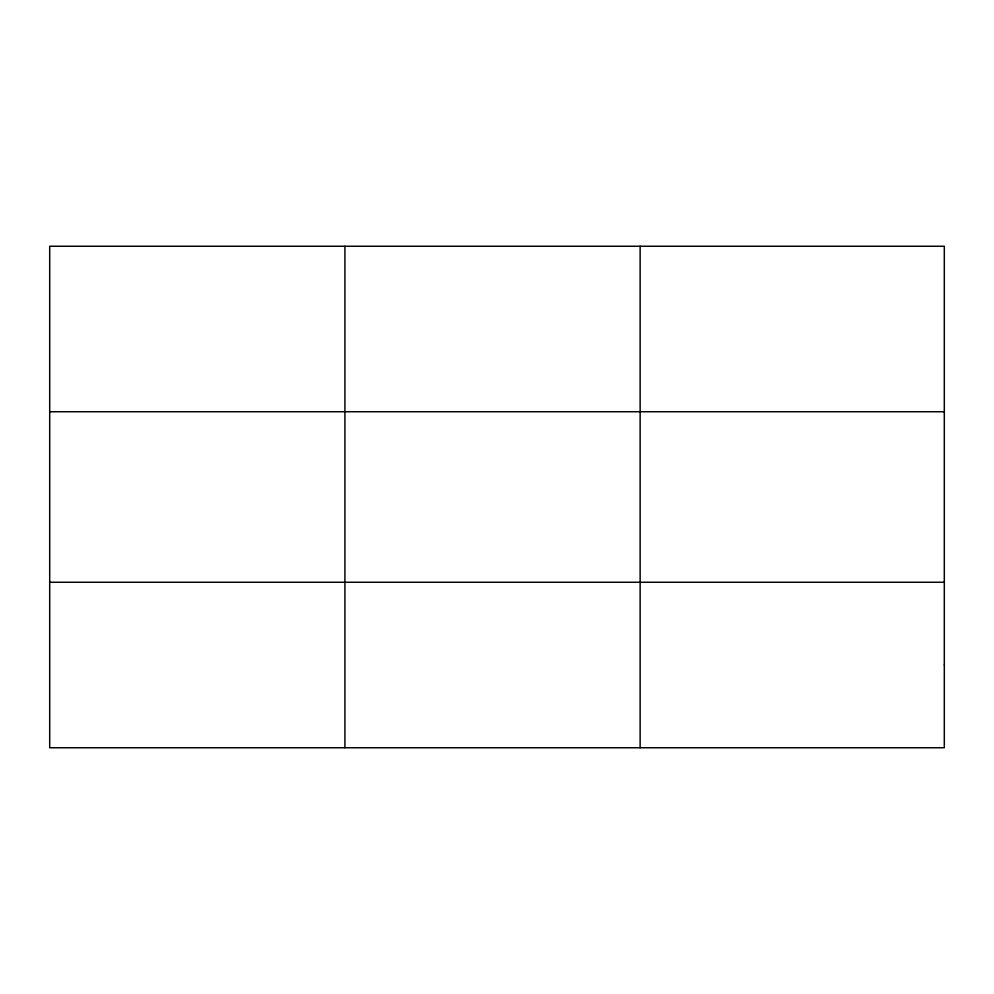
<?xml version="1.0" encoding="UTF-8"?>
<svg xmlns="http://www.w3.org/2000/svg" width="994" height="994" viewBox="0 0 994 994"><rect width="100%" height="100%" fill="white"/><g stroke="black" fill="none" stroke-linecap="round" stroke-linejoin="round"><path stroke-width="1.49" d="M344.918 747.749L344.918 246.251M640.136 747.749L640.136 246.251M49.7 411.74L944.3 411.74M49.7 582.26L944.3 582.26M944.3 664.998L944.3 747.749L49.7 747.749L49.7 246.251L944.3 246.251L944.3 664.998"/></g></svg>
